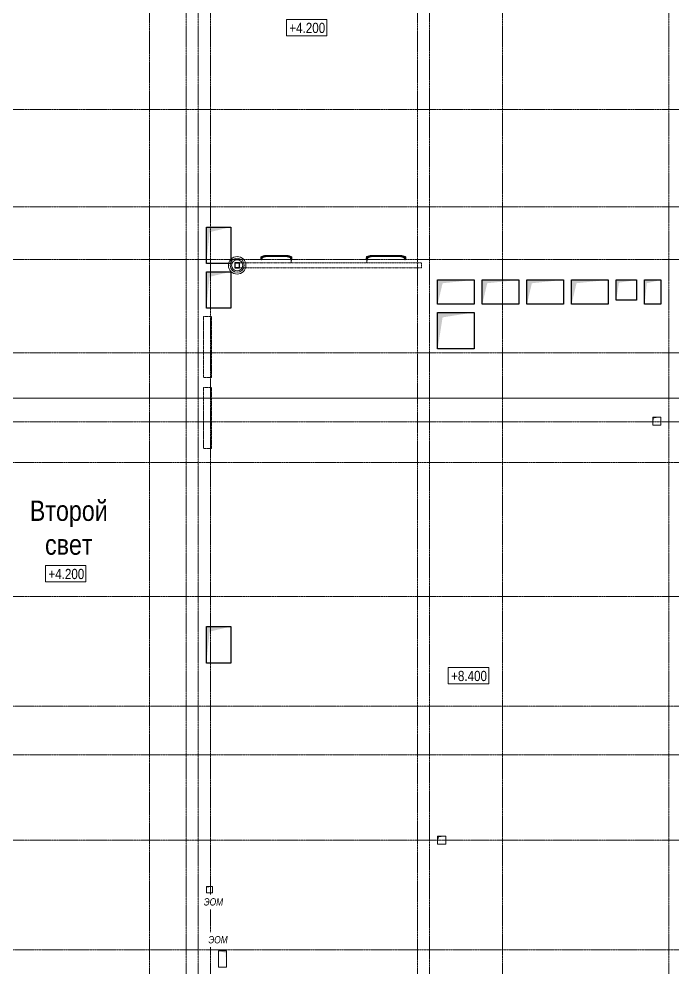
# Model space of a CAD drawing. Header units: millimetres. Extents: x -65509 to 912790, y 446 to 713294.
# Drawn here: x 125580 to 141697, y 365027 to 388404 of the extents above; entities that cross this region are included whole.
import ezdxf
from ezdxf.enums import TextEntityAlignment as Align

# ---------------------------------------------------------------- set-up
doc = ezdxf.new("R2010")
doc.units = ezdxf.units.MM
for name, pattern in [('( Hidden )', [0.375, 0.25, -0.125]), ('CENTER2', [28.575, 19.05, -3.175, 3.175, -3.175]), ('CENTERLINE', [30, 12, -1.5, 3, -1.5, 12]), ('DASHED', [19.05, 12.7, -6.35]), ('HIDDEN', [9.525, 6.35, -3.175]), ('HIDDEN2', [4.7625, 3.175, -1.5875])]:
    doc.linetypes.add(name, pattern=pattern)
for name, color, linetype, lineweight in [('АР_Двери_внутренние_антипаника', 250, 'Continuous', 0), ('АР_Отметка', 250, 'Continuous', 13), ('АР_Разрезы марка', 7, 'Continuous', 13), ('АР_Стены кирпич_над проемом', 250, 'Continuous', 25), ('ВК_Шахты', 250, 'Continuous', 9), ('КМ_Фахверки', 250, 'Continuous', 25), ('ОВ_Шахты', 250, 'Continuous', 5), ('ОВ_Шахты_блок 4.1', 250, 'Continuous', 25), ('РД_Оси_100', 250, 'Continuous', 0), ('ЭОМ_отверстия', 250, 'Continuous', 5)]:
    doc.layers.add(name, color=color, linetype=linetype, lineweight=lineweight)
doc.layers.add('АР_Делит', color=250, linetype='Continuous', lineweight=0, plot=False)
doc.layers.add('АР_Отопительные приборы', color=1, linetype='HIDDEN2', lineweight=0, true_color=0xff0000)
doc.styles.add('Arial_Narrow_08', font='ARIALN.TTF', dxfattribs={"width": 0.8})
doc.styles.add('ISOCPEUR_I_4', font='isocpeui.ttf', dxfattribs={"width": 0.9, "height": 350})
doc.styles.add('style1', font='ARIALN.TTF')

# ---------------------------------------------------------------- blocks, each defined once
blk = doc.blocks.new('otv')
at = {"linetype": 'Continuous'}
blk.add_lwpolyline([(0, -1), (0, 0), (1, 0), (1, -1)], close=True, dxfattribs=at)
blk.add_solid([(0, -1), (0, 0), (0.135, -0.137), (1, 0)], dxfattribs=at)
blk = doc.blocks.new('СОШ_2200_АР_ОСИ_М100_28.05.24')
at = {"layer": 'АР_Делит', "linetype": 'CENTER2'}
for p, q in [((-5954.958, 87200), (47367.08, 87200)), ((-5954.958, 83200), (47367.08, 83200))]:
    blk.add_line(p, q, dxfattribs=at)
at = {"layer": 'РД_Оси_100', "linetype": 'CENTER2'}
for p, q in [((20100, -6155), (20100, 139938.679)), ((-5954.958, 90900), (119910, 90900)), ((-5954.958, 88500), (119910, 88500)), ((-5954.958, 84900), (119910, 84900)), ((119910, 82200), (-5954.958, 82200)), ((-5954.958, 78900), (119910, 78900)), ((119910, 76200), (-5954.958, 76200)), ((-5954.958, 75000), (119910, 75000)), ((-5954.958, 72900), (95715.503, 72900))]:
    blk.add_line(p, q, dxfattribs=at)
at = {"layer": 'РД_Оси_100', "color": 1, "linetype": 'CENTER2'}
blk.add_line((24200, -6155), (24200, 139938.679), dxfattribs=at)
at = {"layer": 'РД_Оси_100', "linetype": 'CENTER2'}
for points in [[(11400, 139938.679), (11400, -6155)], [(12000.12, -6155), (12300, -5755), (12300, 139538.679), (12000, 139938.679)], [(12600, -6155), (12600, 139938.679)], [(13200, -6155), (12900, -5755), (12900, 139538.679), (13220.167, 139939.357)], [(17850, 139938.679), (18000, 139538.679), (18000, -6194.092)], [(18300, -6196.31), (18300, 139538.679), (18450, 139938.679)], [(119910, 70200), (-5954.958, 70200)]]:
    blk.add_lwpolyline(points, dxfattribs=at)
blk = doc.blocks.new('Отметка_план')
at = {"color": 7}
blk.add_lwpolyline([(0, 0), (10, 0), (10, 4), (0, 4)], close=True, dxfattribs=at)
at = {"style": 'Arial_Narrow_08', "width": 0.8}
blk.add_attdef('OTMG', text='', height=2.5, dxfattribs=at).set_placement((9.06, 0.7), align=Align.RIGHT)
blk = doc.blocks.new('UUNEW01NEW00')
at = {"layer": 'АР_Двери_внутренние_антипаника', "color": 1, "linetype": 'Continuous'}
for p, q in [((-9, 0), (-14, -2)), ((-9, 19), (-8, 20)), ((-9, 19), (-9, 19)), ((-9, 19), (-9, 19)), ((-9, 19), (-9, 19)), ((-9, 19), (-9, 19)), ((-9, 19), (-9, 18)), ((-9, 18), (-8, 18)), ((-9, 1), (-9, 1)), ((-9, 1), (-9, 1)), ((-9, 1), (-9, 1)), ((-9, 1), (-9, 0)), ((-9, 1), (-9, 1)), ((-9, 1), (-9, 1)), ((-9, 1), (-9, 1)), ((-9, 1), (-9, 0)), ((-8, 1), (-9, 1)), ((-9, 1), (-9, 1)), ((-9, 0), (-9, 0)), ((-9, 0), (-9, 0)), ((-8, 20), (-8, 20)), ((-8, 20), (-7, 20)), ((-8, 18), (-8, 16)), ((-8, 18), (-8, 18)), ((-8, 18), (-8, 18)), ((-7, 18), (-8, 18)), ((-8, 18), (-8, 18)), ((-8, 16), (-8, 14)), ((-8, 14), (-8, 12)), ((-8, 12), (-8, 10)), ((-8, 10), (-8, 8)), ((-8, 8), (-8, 6)), ((-8, 6), (-8, 5)), ((-8, 5), (-8, 3)), ((-8, 3), (-7, 2)), ((-8, 1), (-8, 2)), ((-8, 1), (-8, 0)), ((-8, 0), (-8, 1)), ((-8, 1), (-8, 1)), ((-8, 0), (-8, 0)), ((-8, 0), (-8, 0)), ((-8, 0), (-8, 0)), ((-8, 0), (-7, 0)), ((-7, 0), (-8, 0)), ((-8, 0), (-8, 0)), ((-7, 24), (-7, 20)), ((-7, 20), (7, 20)), ((-7, 20), (-7, 18)), ((-7, 20), (-7, 20)), ((7, 18), (-7, 18)), ((-7, 18), (-7, 18)), ((-7, 18), (-7, 18)), ((-7, 18), (-7, 18)), ((-7, 18), (-7, 18)), ((-7, 2), (-7, 0)), ((-7, 0), (7, 0)), ((-7, 0), (7, 0)), ((-3, 16), (-5, 16)), ((-5, 16), (-4, 15)), ((-3, 16), (-5, 16)), ((-5, 16), (-5, 16)), ((-3, 15), (-4, 16)), ((-4, 16), (-3, 15)), ((-3, 15), (-4, 15)), ((-3, 15), (-4, 15)), ((-3, 15), (-4, 15)), ((-4, 15), (-4, 14)), ((-4, 15), (-4, 15)), ((-4, 15), (-3, 15)), ((-4, 14), (-3, 14)), ((-2, 16), (-3, 16)), ((-2, 16), (-3, 16)), ((-3, 15), (-2, 15)), ((-3, 15), (-3, 15)), ((-3, 14), (-3, 15)), ((-3, 15), (-3, 15)), ((-3, 15), (-3, 15)), ((-3, 15), (-3, 15)), ((-3, 15), (-3, 15)), ((-3, 15), (-3, 15)), ((-3, 14), (-3, 15)), ((-3, 15), (-3, 15)), ((-3, 15), (-3, 15)), ((-3, 15), (-3, 15)), ((-3, 15), (-3, 15)), ((-3, 15), (-3, 15)), ((-3, 15), (-3, 15)), ((-3, 15), (-3, 15)), ((-3, 14), (-3, 14)), ((-3, 14), (-3, 14)), ((-3, 14), (-3, 14)), ((-3, 14), (-3, 14)), ((-3, 14), (-3, 14)), ((-3, 14), (-3, 14)), ((-3, 14), (-3, 14)), ((-3, 14), (-3, 14)), ((-3, 14), (-3, 14)), ((-3, 14), (-3, 14)), ((-3, 14), (-3, 14)), ((-3, 14), (-3, 14)), ((-3, 14), (-3, 14)), ((-3, 14), (-3, 14)), ((-3, 14), (-3, 14)), ((-3, 14), (-3, 14)), ((-3, 14), (-3, 14)), ((-3, 14), (-3, 14)), ((-3, 14), (-3, 14)), ((-3, 14), (-3, 14)), ((-3, 14), (-3, 14)), ((-3, 14), (-3, 14)), ((-3, 14), (-3, 14)), ((-3, 14), (-3, 14)), ((-3, 14), (-3, 14)), ((-3, 14), (-3, 14)), ((-3, 14), (-3, 14)), ((-3, 14), (-3, 14)), ((-3, 14), (-3, 14)), ((-3, 14), (-3, 14)), ((-3, 14), (-3, 14)), ((-3, 14), (-3, 14)), ((-3, 14), (-3, 14)), ((-3, 14), (-3, 14)), ((-3, 14), (-3, 14)), ((-3, 14), (-3, 14)), ((-3, 14), (-3, 14)), ((-3, 14), (-3, 14)), ((-3, 14), (-3, 14)), ((-3, 14), (-3, 14)), ((-3, 14), (-3, 14)), ((-3, 14), (-3, 14)), ((-3, 14), (-3, 14)), ((-3, 14), (-3, 14)), ((-3, 14), (-3, 14)), ((-3, 14), (-3, 14)), ((-3, 14), (-3, 14)), ((-3, 14), (-3, 14)), ((-1, 15), (-2, 16)), ((-1, 16), (-2, 16)), ((-2, 15), (-1, 15)), ((-2, 15), (-2, 15)), ((-2, 15), (-2, 15)), ((-2, 15), (-2, 15)), ((-2, 15), (-2, 15)), ((-2, 15), (-2, 15)), ((-2, 15), (-2, 14)), ((-1, 15), (-2, 15)), ((-2, 15), (-2, 15)), ((-2, 15), (-2, 15)), ((-2, 15), (-2, 15)), ((-2, 15), (-2, 15)), ((-2, 15), (-2, 15)), ((-2, 15), (-2, 15)), ((-2, 15), (-2, 15)), ((-2, 15), (-2, 14)), ((-2, 15), (-2, 15)), ((-1, 15), (-2, 15)), ((-2, 14), (-2, 14)), ((-2, 14), (-2, 14)), ((-2, 14), (-2, 14)), ((-2, 14), (-2, 14)), ((-2, 14), (-2, 14)), ((-2, 14), (-2, 14)), ((-2, 14), (-2, 14)), ((-2, 14), (-2, 14)), ((-2, 14), (-2, 14)), ((-2, 14), (-2, 14)), ((-2, 14), (-2, 14)), ((-2, 14), (-2, 14)), ((-2, 14), (-2, 14)), ((-2, 14), (-2, 14)), ((-2, 14), (-1, 14)), ((-2, 14), (-2, 14)), ((-2, 14), (-2, 14)), ((-2, 14), (-2, 14)), ((-2, 14), (-2, 14)), ((-2, 14), (-2, 14)), ((-2, 14), (-2, 14)), ((-2, 14), (-2, 14)), ((-2, 14), (-2, 14)), ((-2, 14), (-2, 14)), ((-2, 14), (-2, 14)), ((-2, 14), (-2, 14)), ((-2, 14), (-1, 14)), ((-2, 14), (-2, 14)), ((-2, 14), (-2, 14)), ((-2, 14), (-2, 14)), ((-2, 14), (-2, 14)), ((-2, 14), (-2, 14)), ((-2, 14), (-2, 14)), ((-2, 14), (-2, 14)), ((-2, 14), (-2, 14)), ((-2, 14), (-2, 14)), ((-2, 14), (-2, 14)), ((-2, 14), (-2, 14)), ((-2, 14), (-2, 14)), ((-2, 14), (-2, 14)), ((-2, 14), (-2, 14)), ((-2, 14), (-2, 14)), ((-2, 14), (-2, 14)), ((-1, 14), (-2, 14)), ((-2, 14), (-2, 14)), ((-2, 14), (-2, 14)), ((-2, 14), (-2, 14)), ((-2, 14), (-2, 14)), ((-2, 14), (-2, 14)), ((-2, 14), (-1, 14)), ((-2, 14), (-2, 14)), ((-2, 14), (-2, 14)), ((-2, 14), (-2, 14)), ((-2, 14), (-2, 14)), ((-2, 14), (-2, 14)), ((-2, 14), (-2, 14)), ((-2, 14), (-2, 14)), ((-2, 14), (-2, 14)), ((-2, 14), (-2, 14)), ((-2, 14), (-2, 14)), ((-1, 16), (-1, 15)), ((0, 16), (-1, 15)), ((-1, 15), (0, 16)), ((0, 16), (-1, 16)), ((0, 15), (-1, 15)), ((0, 15), (-1, 15)), ((-1, 14), (-1, 15)), ((-1, 15), (-1, 15)), ((-1, 15), (-1, 15)), ((-1, 15), (-1, 15)), ((-1, 15), (-1, 15)), ((-1, 15), (-1, 14)), ((-1, 14), (-1, 15)), ((-1, 15), (-1, 15)), ((-1, 15), (-1, 15)), ((-1, 15), (-1, 15)), ((-1, 15), (-1, 15)), ((-1, 15), (-1, 15)), ((-1, 15), (-1, 15)), ((-1, 14), (-1, 14)), ((-1, 14), (-1, 14)), ((-1, 14), (-1, 14)), ((-1, 14), (-1, 14)), ((-1, 14), (-1, 14)), ((-1, 14), (-1, 14)), ((-1, 14), (-1, 14)), ((-1, 14), (-1, 14)), ((-1, 14), (-1, 14)), ((-1, 14), (-1, 14)), ((-1, 14), (-1, 14)), ((-1, 14), (-1, 14)), ((-1, 14), (-1, 14)), ((-1, 14), (-1, 14)), ((-1, 14), (-1, 14)), ((-1, 14), (-1, 14)), ((-1, 14), (-1, 14)), ((-1, 14), (-1, 14)), ((-1, 14), (-1, 14)), ((-1, 14), (-1, 14)), ((-1, 14), (-1, 14)), ((-1, 14), (-1, 14)), ((-1, 14), (-1, 14)), ((-1, 14), (-1, 14)), ((-1, 14), (-1, 14)), ((-1, 14), (-1, 14)), ((-1, 14), (-1, 14)), ((-1, 14), (-1, 14)), ((-1, 14), (-1, 14)), ((-1, 14), (-1, 14)), ((-1, 14), (0, 14)), ((-1, 14), (-1, 14)), ((0, 16), (1, 15)), ((1, 15), (0, 16)), ((0, 16), (0, 16)), ((1, 16), (0, 16)), ((0, 15), (0, 15)), ((0, 14), (0, 15)), ((0, 15), (0, 15)), ((0, 15), (0, 15)), ((0, 15), (0, 15)), ((0, 15), (0, 15)), ((0, 14), (0, 15)), ((0, 15), (0, 15)), ((0, 15), (0, 15)), ((0, 15), (0, 15)), ((0, 15), (0, 15)), ((0, 15), (0, 15)), ((0, 15), (0, 15)), ((0, 15), (0, 15)), ((0, 14), (0, 14)), ((0, 14), (0, 14)), ((0, 14), (0, 14)), ((0, 14), (0, 14)), ((0, 14), (0, 14)), ((0, 14), (0, 14)), ((0, 14), (0, 14)), ((0, 14), (0, 14)), ((0, 14), (0, 14)), ((0, 14), (0, 14)), ((0, 14), (0, 14)), ((0, 14), (0, 14)), ((0, 14), (0, 14)), ((0, 14), (0, 14)), ((0, 14), (0, 14)), ((0, 14), (0, 14)), ((0, 14), (0, 14)), ((0, 14), (0, 14)), ((0, 14), (0, 14)), ((0, 14), (0, 14)), ((0, 14), (0, 14)), ((0, 14), (0, 14)), ((0, 14), (0, 14)), ((0, 14), (0, 14)), ((0, 14), (0, 14)), ((0, 14), (0, 14)), ((0, 14), (0, 14)), ((0, 14), (0, 14)), ((0, 14), (0, 14)), ((0, 14), (0, 14)), ((0, 14), (0, 14)), ((0, 14), (0, 14)), ((0, 14), (0, 14)), ((0, 14), (0, 14)), ((0, 14), (0, 14)), ((0, 14), (0, 14)), ((0, 14), (0, 14)), ((0, 14), (0, 14)), ((0, 14), (0, 14)), ((0, 14), (0, 14)), ((0, 14), (0, 14)), ((0, 14), (0, 14)), ((0, 14), (0, 14)), ((0, 14), (0, 14)), ((0, 14), (0, 14)), ((0, 14), (0, 14)), ((0, 14), (0, 14)), ((0, 14), (0, 14)), ((1, 16), (1, 15)), ((2, 16), (1, 15)), ((2, 16), (1, 16)), ((1, 15), (2, 15)), ((1, 15), (1, 15)), ((1, 15), (1, 15)), ((2, 14), (1, 15)), ((1, 15), (1, 15)), ((1, 15), (1, 14)), ((1, 15), (1, 15)), ((2, 14), (1, 15)), ((1, 14), (1, 14)), ((1, 14), (1, 14)), ((1, 14), (1, 14)), ((1, 14), (1, 14)), ((1, 14), (2, 14)), ((3, 16), (2, 16)), ((3, 16), (2, 16)), ((2, 15), (3, 15)), ((2, 15), (2, 14)), ((3, 15), (2, 15)), ((2, 15), (2, 15)), ((2, 15), (2, 14)), ((3, 15), (2, 15)), ((2, 14), (2, 14)), ((2, 14), (2, 14)), ((2, 14), (2, 14)), ((2, 14), (2, 14)), ((2, 14), (2, 14)), ((2, 14), (3, 14)), ((2, 14), (2, 14)), ((2, 14), (2, 14)), ((3, 15), (4, 16)), ((4, 16), (3, 15)), ((5, 16), (3, 16)), ((5, 16), (3, 16)), ((4, 15), (3, 15)), ((3, 14), (3, 15)), ((3, 15), (3, 15)), ((3, 15), (3, 14)), ((4, 15), (3, 15)), ((3, 15), (3, 15)), ((3, 15), (3, 15)), ((3, 15), (4, 15)), ((3, 15), (3, 14)), ((4, 15), (3, 15)), ((3, 14), (4, 14)), ((3, 14), (3, 14)), ((3, 14), (3, 14)), ((3, 14), (4, 14)), ((4, 14), (3, 14)), ((3, 14), (4, 14)), ((3, 14), (3, 14)), ((3, 14), (3, 14)), ((4, 15), (5, 16)), ((4, 14), (4, 15)), ((4, 15), (4, 15)), ((4, 14), (4, 15)), ((4, 14), (4, 14)), ((4, 14), (4, 14)), ((4, 14), (4, 14)), ((4, 14), (4, 14)), ((5, 16), (5, 16)), ((7, 20), (7, 24)), ((7, 20), (7, 18)), ((7, 20), (7, 20)), ((7, 20), (8, 20)), ((8, 18), (7, 18)), ((7, 18), (7, 18)), ((7, 18), (7, 18)), ((7, 18), (7, 18)), ((7, 0), (8, 2)), ((7, -9), (7, 0)), ((8, 0), (7, 0)), ((8, 20), (8, 20)), ((8, 20), (9, 19)), ((8, 16), (8, 18)), ((8, 18), (8, 18)), ((8, 18), (8, 18)), ((8, 18), (9, 18)), ((8, 18), (8, 18)), ((8, 14), (8, 16)), ((8, 12), (8, 14)), ((8, 10), (8, 12)), ((8, 8), (8, 10)), ((8, 6), (8, 8)), ((8, 4), (8, 6)), ((8, 2), (8, 4)), ((8, 1), (8, 1)), ((8, 1), (8, 0)), ((8, 0), (8, 0)), ((9, 19), (9, 19)), ((9, 19), (9, 19)), ((9, 18), (9, 19)), ((9, 19), (9, 19)), ((9, 19), (9, 19)), ((-52, -12), (-52, -20)), ((-52, -20), (-52, -25)), ((-52, -25), (-48, -25)), ((-48, -12), (-48, -20)), ((-48, -12), (-48, -12)), ((-48, -20), (-46, -20)), ((-46, -20), (-48, -20)), ((-48, -20), (-48, -25)), ((-46, -20), (-44, -19)), ((-44, -20), (-46, -20)), ((-43, -11), (-45, -12)), ((-44, -19), (-43, -18)), ((-43, -20), (-44, -20)), ((-42, -11), (-43, -11)), ((-43, -18), (-41, -18)), ((-41, -20), (-43, -20)), ((-39, -11), (-42, -11)), ((-41, -18), (-39, -17)), ((-38, -19), (-41, -20)), ((-37, -10), (-39, -11)), ((-39, -17), (-36, -16)), ((-35, -19), (-38, -19)), ((-34, -9), (-37, -10)), ((-36, -16), (-34, -15)), ((-32, -18), (-35, -19)), ((-31, -8), (-34, -9)), ((-34, -15), (-30, -13)), ((-29, -17), (-32, -18)), ((-27, -6), (-31, -8)), ((-30, -13), (-27, -12)), ((-25, -15), (-29, -17)), ((-23, -5), (-27, -6)), ((-27, -12), (-23, -11)), ((-21, -14), (-25, -15)), ((-19, -3), (-23, -5)), ((-23, -11), (-19, -10)), ((-17, -12), (-21, -14)), ((-14, -2), (-19, -3)), ((-19, -10), (-14, -8)), ((-13, -11), (-17, -12)), ((-14, -8), (-9, -7)), ((-8, -9), (-13, -11)), ((-9, -4), (-9, 0)), ((-9, -7), (-9, -4)), ((-9, -7), (-9, -7)), ((-9, -8), (-9, -7)), ((-9, -7), (-9, -7)), ((-9, -7), (-9, -7)), ((-9, -7), (-9, -7)), ((-9, -7), (-8, -7)), ((-8, -9), (-9, -8)), ((-8, 0), (-8, -1)), ((-8, -1), (-8, -1)), ((-8, -1), (-8, -1)), ((-8, -1), (-8, -1)), ((-8, -1), (-8, -2)), ((-8, -2), (-8, -1)), ((-8, -1), (-8, -1)), ((-8, -8), (-8, -7)), ((-8, -7), (-8, -7)), ((-7, -7), (-8, -7)), ((-8, -7), (-8, -7)), ((-8, -7), (-8, -7)), ((-8, -7), (-8, -7)), ((-8, -7), (-8, -7)), ((-8, -7), (-8, -7)), ((-8, -7), (-8, -7)), ((-8, -7), (-8, -7)), ((-8, -7), (-8, -7)), ((-8, -7), (-8, -7)), ((-7, -8), (-8, -8)), ((-8, -9), (-8, -9)), ((-7, -9), (-8, -9)), ((-7, 0), (-7, -2)), ((-7, -2), (-7, -3)), ((-7, -3), (-7, -5)), ((-7, -5), (-7, -6)), ((-7, -6), (-7, -7)), ((-7, -7), (-7, -7)), ((-7, -7), (-7, -7)), ((-7, -7), (-7, -8)), ((-7, -8), (6, -11)), ((-7, -8), (-7, -8)), ((-7, -8), (-7, -9)), ((-7, -8), (-7, -8)), ((-7, -8), (-7, -8)), ((-7, -8), (-7, -8)), ((-7, -8), (-7, -8)), ((-7, -8), (-7, -8)), ((-7, -8), (-7, -8)), ((-7, -8), (-7, -8)), ((-7, -8), (-7, -8)), ((-7, -8), (-7, -8)), ((-7, -8), (-7, -8)), ((-7, -8), (-7, -8)), ((-7, -8), (-7, -8)), ((-7, -8), (-7, -8)), ((-7, -8), (-7, -8)), ((-7, -8), (-7, -8)), ((-7, -8), (-7, -8)), ((-7, -8), (-7, -8)), ((-7, -8), (-7, -8)), ((-7, -9), (-7, -9)), ((6, -11), (6, -10)), ((6, -11), (6, -10)), ((6, -10), (7, -10)), ((6, -11), (6, -11)), ((6, -11), (6, -11)), ((7, -9), (7, -9)), ((7, -9), (7, -9)), ((7, -9), (8, -9)), ((7, -10), (7, -9)), ((8, 0), (8, 0))]:
    blk.add_line(p, q, dxfattribs=at)
at = {"layer": 'АР_Двери_внутренние_антипаника', "color": 40, "linetype": 'Continuous'}
for p, q in [((-9, 1), (-13, 0)), ((-9, 24), (9, 24)), ((-9, 19), (-9, 24)), ((-9, 18), (-9, 19)), ((-9, 17), (-9, 18)), ((-8, 2), (-9, 17)), ((-8, 2), (-9, 1)), ((8, 0), (8, -4)), ((9, 24), (9, 19)), ((-53, -19), (-53, -12)), ((-53, -25), (-53, -19)), ((-48, -12), (-52, -12)), ((-52, -25), (-48, -25)), ((-48, -12), (-46, -12)), ((-48, -25), (-45, -25)), ((-45, -12), (-46, -12)), ((-44, -12), (-45, -12)), ((-45, -25), (-44, -25)), ((-42, -11), (-44, -12)), ((-44, -25), (-44, -25)), ((-44, -25), (-43, -25)), ((-43, -25), (-42, -25)), ((-40, -10), (-42, -11)), ((-42, -25), (-42, -25)), ((-42, -25), (-41, -25)), ((-41, -25), (-39, -24)), ((-38, -10), (-40, -10)), ((-39, -24), (-38, -24)), ((-36, -9), (-38, -10)), ((-38, -24), (-36, -24)), ((-34, -8), (-36, -9)), ((-36, -24), (-35, -23)), ((-35, -23), (-34, -23)), ((-32, -7), (-34, -8)), ((-34, -23), (-33, -23)), ((-33, -23), (-32, -22)), ((-30, -7), (-32, -7)), ((-32, -22), (-30, -22)), ((-28, -6), (-30, -7)), ((-30, -22), (-28, -21)), ((-26, -5), (-28, -6)), ((-28, -21), (-26, -21)), ((-23, -4), (-26, -5)), ((-26, -21), (-23, -20)), ((-20, -3), (-23, -4)), ((-23, -20), (-20, -19)), ((-17, -1), (-20, -3)), ((-20, -19), (-18, -18)), ((-18, -18), (-15, -17)), ((-13, 0), (-17, -1)), ((-15, -17), (-12, -16)), ((-12, -16), (-8, -15)), ((-8, -15), (-4, -14)), ((-4, -14), (0, -13)), ((0, -13), (5, -11)), ((5, -11), (6, -11)), ((6, -10), (7, -10)), ((6, -11), (6, -10)), ((7, -10), (8, -9)), ((8, -4), (8, -9)), ((8, -9), (8, -9)), ((8, -9), (8, -9))]:
    blk.add_line(p, q, dxfattribs=at)
at = {"layer": 'АР_Двери_внутренние_антипаника', "color": 1, "linetype": 'CENTERLINE'}
blk.add_line((0, 4), (0, 26), dxfattribs=at)
at = {"layer": 'АР_Двери_внутренние_антипаника', "color": 1, "linetype": 'HIDDEN'}
for p, q in [((-60, -14), (-53, -14)), ((-60, -14), (-60, -23)), ((-60, -23), (-53, -23)), ((-54, -18), (-54, -14)), ((-54, -14), (-53, -14)), ((-54, -18), (-53, -18))]:
    blk.add_line(p, q, dxfattribs=at)
at = {"layer": 'АР_Двери_внутренние_антипаника', "color": 1, "linetype": 'Continuous'}
blk.add_arc((491, 29), 500, 183.3082, 184.1216, dxfattribs=at)
at = {"layer": 'АР_Двери_внутренние_антипаника', "color": 40, "linetype": 'Continuous'}
for centre, radius, start, end in [((-491, 28), 500, 356.9219, 359.0377), ((-52, -12), 0.5, 90, 180), ((-52, -25), 0.5, 180, 270)]:
    blk.add_arc(centre, radius, start, end, dxfattribs=at)
at = {"layer": 'АР_Двери_внутренние_антипаника', "color": 1, "linetype": 'Continuous'}
blk.add_point((0, 0), dxfattribs=at)
blk = doc.blocks.new('66NEW00')
at = {"layer": 'АР_Двери_внутренние_антипаника', "color": 40, "linetype": 'Continuous'}
for p, q in [((9, 0), (-9, 0)), ((-9, 0), (-9, -5)), ((9, -5), (9, 0)), ((-8, -23), (-8, -28)), ((-8, -28), (-8, -33)), ((-8, -33), (-8, -33)), ((-7, -34), (-8, -33)), ((-8, -33), (-8, -33)), ((-6, -34), (-7, -34)), ((-6, -35), (-6, -34)), ((-5, -35), (-6, -35)), ((0, -37), (-5, -35)), ((4, -38), (0, -37)), ((8, -39), (4, -38)), ((8, -22), (9, -7)), ((8, -22), (9, -23)), ((12, -40), (8, -39)), ((9, -6), (9, -5)), ((9, -7), (9, -6)), ((9, -23), (13, -24)), ((15, -41), (12, -40)), ((13, -24), (17, -25)), ((18, -42), (15, -41)), ((17, -25), (20, -27)), ((20, -43), (18, -42)), ((20, -27), (23, -28)), ((23, -44), (20, -43)), ((23, -28), (26, -29)), ((26, -45), (23, -44)), ((26, -29), (28, -30)), ((28, -45), (26, -45)), ((28, -30), (30, -31)), ((30, -46), (28, -45)), ((30, -31), (32, -31)), ((32, -46), (30, -46)), ((32, -31), (34, -32)), ((33, -47), (32, -46)), ((34, -47), (33, -47)), ((34, -32), (36, -33)), ((35, -47), (34, -47)), ((36, -48), (35, -47)), ((36, -33), (38, -34)), ((38, -48), (36, -48)), ((38, -34), (40, -34)), ((39, -48), (38, -48)), ((41, -49), (39, -48)), ((40, -34), (42, -35)), ((42, -49), (41, -49)), ((42, -35), (44, -36)), ((43, -49), (42, -49)), ((42, -49), (42, -49)), ((44, -49), (43, -49)), ((44, -36), (45, -36)), ((45, -49), (44, -49)), ((44, -49), (44, -49)), ((45, -36), (46, -36)), ((48, -49), (45, -49)), ((48, -36), (46, -36)), ((48, -36), (52, -36)), ((52, -49), (48, -49)), ((53, -43), (53, -36)), ((53, -49), (53, -43))]:
    blk.add_line(p, q, dxfattribs=at)
at = {"layer": 'АР_Двери_внутренние_антипаника', "color": 1, "linetype": 'Continuous'}
for p, q in [((-7, -4), (-7, 0)), ((7, 0), (7, -4)), ((-8, -4), (-9, -4)), ((-9, -4), (-9, -5)), ((-9, -5), (-9, -5)), ((-9, -6), (-9, -5)), ((-9, -5), (-9, -5)), ((-9, -5), (-9, -5)), ((-8, -6), (-9, -6)), ((-7, -4), (-8, -4)), ((-8, -4), (-8, -4)), ((-8, -8), (-8, -6)), ((-8, -6), (-8, -6)), ((-8, -6), (-8, -6)), ((-8, -6), (-8, -6)), ((-8, -6), (-7, -6)), ((-8, -10), (-8, -8)), ((-8, -12), (-8, -10)), ((-8, -14), (-8, -12)), ((-8, -16), (-8, -14)), ((-8, -18), (-8, -16)), ((-8, -20), (-8, -18)), ((-8, -22), (-8, -20)), ((-7, -24), (-8, -22)), ((-8, -23), (-8, -23)), ((-8, -23), (-8, -24)), ((-8, -24), (-8, -24)), ((-8, -24), (-7, -24)), ((-8, -24), (-8, -24)), ((-7, -33), (-8, -33)), ((7, -4), (-7, -4)), ((-7, -4), (-7, -6)), ((-7, -4), (-7, -4)), ((-7, -6), (7, -6)), ((-7, -6), (-7, -6)), ((-7, -6), (-7, -6)), ((-7, -6), (-7, -6)), ((7, -24), (-7, -24)), ((7, -24), (-7, -24)), ((-7, -33), (-7, -24)), ((-7, -33), (-7, -33)), ((-7, -33), (-7, -33)), ((-7, -34), (-7, -33)), ((-6, -34), (-7, -34)), ((7, -32), (-6, -35)), ((-6, -35), (-6, -34)), ((-6, -34), (-6, -34)), ((-6, -35), (-6, -34)), ((-6, -35), (-6, -35)), ((7, -4), (7, -6)), ((8, -4), (7, -4)), ((7, -4), (7, -4)), ((7, -6), (7, -6)), ((7, -6), (7, -6)), ((7, -6), (7, -6)), ((7, -6), (7, -6)), ((7, -6), (8, -6)), ((8, -21), (7, -22)), ((7, -22), (7, -24)), ((7, -24), (7, -26)), ((8, -24), (7, -24)), ((7, -24), (8, -24)), ((7, -26), (7, -27)), ((7, -27), (7, -29)), ((7, -29), (7, -30)), ((7, -30), (7, -31)), ((7, -31), (7, -31)), ((7, -31), (8, -31)), ((7, -31), (7, -31)), ((7, -31), (7, -32)), ((7, -32), (7, -32)), ((7, -32), (8, -32)), ((7, -32), (7, -33)), ((7, -32), (7, -32)), ((7, -32), (7, -32)), ((7, -32), (7, -32)), ((7, -32), (7, -32)), ((7, -32), (7, -32)), ((7, -32), (7, -32)), ((7, -32), (7, -32)), ((7, -32), (7, -32)), ((7, -32), (7, -32)), ((7, -32), (7, -32)), ((7, -32), (7, -32)), ((7, -32), (7, -32)), ((7, -32), (7, -32)), ((7, -32), (7, -32)), ((7, -32), (7, -32)), ((7, -32), (7, -32)), ((7, -32), (7, -32)), ((7, -32), (7, -32)), ((7, -33), (7, -33)), ((7, -33), (8, -33)), ((9, -4), (8, -4)), ((8, -4), (8, -4)), ((8, -6), (8, -8)), ((9, -6), (8, -6)), ((8, -6), (8, -6)), ((8, -6), (8, -6)), ((8, -6), (8, -6)), ((8, -8), (8, -10)), ((8, -10), (8, -12)), ((8, -12), (8, -14)), ((8, -14), (8, -16)), ((8, -16), (8, -18)), ((8, -18), (8, -19)), ((8, -19), (8, -21)), ((8, -23), (8, -22)), ((8, -23), (9, -23)), ((8, -23), (8, -24)), ((8, -24), (8, -23)), ((8, -23), (8, -23)), ((8, -24), (8, -24)), ((8, -24), (8, -25)), ((8, -24), (8, -24)), ((8, -24), (8, -24)), ((8, -24), (8, -24)), ((8, -25), (8, -25)), ((8, -25), (8, -25)), ((8, -25), (8, -25)), ((8, -25), (8, -25)), ((8, -25), (8, -25)), ((8, -25), (8, -25)), ((8, -32), (8, -31)), ((8, -31), (8, -31)), ((8, -31), (8, -31)), ((8, -31), (8, -31)), ((9, -31), (8, -31)), ((8, -31), (8, -31)), ((8, -31), (8, -31)), ((8, -31), (8, -31)), ((8, -31), (8, -31)), ((8, -31), (8, -31)), ((8, -31), (8, -31)), ((8, -31), (8, -31)), ((8, -33), (9, -32)), ((8, -33), (13, -35)), ((8, -33), (8, -33)), ((9, -5), (9, -4)), ((9, -5), (9, -5)), ((9, -5), (9, -5)), ((9, -5), (9, -5)), ((9, -5), (9, -6)), ((9, -23), (9, -23)), ((9, -23), (9, -23)), ((9, -23), (9, -23)), ((9, -23), (9, -24)), ((9, -23), (9, -23)), ((9, -23), (9, -23)), ((9, -23), (9, -23)), ((9, -23), (9, -24)), ((9, -23), (9, -23)), ((9, -24), (14, -26)), ((9, -28), (9, -24)), ((9, -24), (9, -24)), ((9, -24), (9, -24)), ((9, -31), (9, -28)), ((14, -32), (9, -31)), ((9, -31), (9, -31)), ((9, -32), (9, -31)), ((9, -31), (9, -31)), ((9, -31), (9, -31)), ((9, -31), (9, -31)), ((13, -35), (17, -36)), ((14, -26), (19, -27)), ((19, -34), (14, -32)), ((17, -36), (21, -38)), ((19, -27), (23, -29)), ((23, -35), (19, -34)), ((21, -38), (25, -39)), ((23, -29), (27, -30)), ((27, -36), (23, -35)), ((25, -39), (29, -41)), ((27, -30), (31, -32)), ((30, -37), (27, -36)), ((29, -41), (32, -42)), ((34, -39), (30, -37)), ((31, -32), (34, -33)), ((32, -42), (35, -42)), ((34, -33), (37, -34)), ((36, -40), (34, -39)), ((35, -42), (38, -43)), ((39, -41), (36, -40)), ((37, -34), (39, -35)), ((38, -43), (41, -44)), ((39, -35), (42, -35)), ((41, -42), (39, -41)), ((43, -42), (41, -42)), ((41, -44), (43, -44)), ((42, -35), (43, -35)), ((43, -35), (45, -36)), ((44, -43), (43, -42)), ((43, -44), (44, -44)), ((46, -44), (44, -43)), ((44, -44), (46, -44)), ((48, -44), (46, -44)), ((46, -44), (48, -44)), ((48, -36), (48, -44)), ((48, -36), (48, -36)), ((48, -44), (48, -49)), ((52, -49), (48, -49)), ((52, -36), (52, -44)), ((52, -44), (52, -49))]:
    blk.add_line(p, q, dxfattribs=at)
at = {"layer": 'АР_Двери_внутренние_антипаника', "color": 1, "linetype": 'CENTERLINE'}
blk.add_line((0, -20), (0, 2), dxfattribs=at)
at = {"layer": 'АР_Двери_внутренние_антипаника', "color": 1, "linetype": 'HIDDEN'}
for p, q in [((60, -38), (53, -38)), ((54, -38), (53, -38)), ((54, -42), (53, -42)), ((60, -47), (53, -47)), ((54, -42), (54, -38)), ((60, -38), (60, -47))]:
    blk.add_line(p, q, dxfattribs=at)
at = {"layer": 'АР_Двери_внутренние_антипаника', "color": 40, "linetype": 'Continuous'}
for centre, radius, start, end in [((491, 4), 500, 180.9623, 183.0781), ((52, -36), 0.5, 0, 90), ((52, -49), 0.5, 270, 0)]:
    blk.add_arc(centre, radius, start, end, dxfattribs=at)
at = {"layer": 'АР_Двери_внутренние_антипаника', "color": 1, "linetype": 'Continuous'}
blk.add_arc((-491, 5), 500, 355.8784, 356.6918, dxfattribs=at)
blk.add_point((0, 0), dxfattribs=at)
blk = doc.blocks.new('*U488')
at = {"layer": 'АР_Двери_внутренние_антипаника', "color": 1, "linetype": 'HIDDEN'}
for p, q in [((4, 8), (-4, 8)), ((-4, 0), (-4, 8)), ((4, 0), (4, 8))]:
    blk.add_line(p, q, dxfattribs=at)
at = {"layer": 'АР_Двери_внутренние_антипаника', "color": 40, "linetype": 'Continuous'}
for p, q in [((-4, 0), (-4, -22)), ((4, 0), (4, -22)), ((831, 97), (106, 97)), ((831, 73), (106, 73))]:
    blk.add_line(p, q, dxfattribs=at)
at = {"layer": 'АР_Двери_внутренние_антипаника', "color": 1, "linetype": 'Continuous'}
for p, q in [((-1, -22), (-4, 0)), ((4, 0), (1, -22))]:
    blk.add_line(p, q, dxfattribs=at)
at = {"layer": 'АР_Двери_внутренние_антипаника', "color": 1, "linetype": 'CENTERLINE'}
blk.add_line((0, -4), (0, -80), dxfattribs=at)
at = {"layer": 'АР_Двери_внутренние_антипаника', "xscale": 2, "yscale": 2, "zscale": 2, "rotation": 180}
for name, p in [('UUNEW01NEW00', (0, 48)), ('66NEW00', (937, 0))]:
    blk.add_blockref(name, p, dxfattribs=at)
blk = doc.blocks.new('*U480')
at = {"layer": 'АР_Двери_внутренние_антипаника', "color": 1, "linetype": 'HIDDEN'}
for p, q in [((4, 8), (-4, 8)), ((-4, 0), (-4, 8)), ((4, 0), (4, 8))]:
    blk.add_line(p, q, dxfattribs=at)
at = {"layer": 'АР_Двери_внутренние_антипаника', "color": 40, "linetype": 'Continuous'}
for p, q in [((-4, 0), (-4, -22)), ((4, 0), (4, -22)), ((631, 97), (106, 97)), ((631, 73), (106, 73))]:
    blk.add_line(p, q, dxfattribs=at)
at = {"layer": 'АР_Двери_внутренние_антипаника', "color": 1, "linetype": 'Continuous'}
for p, q in [((-1, -22), (-4, 0)), ((4, 0), (1, -22))]:
    blk.add_line(p, q, dxfattribs=at)
at = {"layer": 'АР_Двери_внутренние_антипаника', "color": 1, "linetype": 'CENTERLINE'}
blk.add_line((0, -4), (0, -80), dxfattribs=at)
at = {"layer": 'АР_Двери_внутренние_антипаника', "xscale": 2, "yscale": 2, "zscale": 2, "rotation": 180}
for name, p in [('UUNEW01NEW00', (0, 48)), ('66NEW00', (737, 0))]:
    blk.add_blockref(name, p, dxfattribs=at)
blk = doc.blocks.new('Ф_крпич 120')
at = {"layer": 'АР_Делит', "color": 1}
for radius in [216, 173, 136]:
    blk.add_circle((60, -60), radius, dxfattribs=at)
at = {"layer": 'КМ_Фахверки'}
blk.add_lwpolyline([(0, 0), (120, 0), (120, -120), (0, -120)], close=True, dxfattribs=at)
at = {"layer": 'КМ_Фахверки', "lineweight": 5}
blk.add_lwpolyline([(6, -6), (114, -6), (114, -114), (6, -114)], close=True, dxfattribs=at)
blk = doc.blocks.new('Bottom_R_1500')
at = {"layer": 'АР_Отопительные приборы'}
blk.add_lwpolyline([(-750, -100), (750, -100), (750, 100), (-750, 100)], close=True, dxfattribs=at)

msp = doc.modelspace()

# ---------------------------------------------------------------- linework, layer by layer
at = {"layer": 'АР_Разрезы марка', "linetype": 'DASHED', "lineweight": 0}
msp.add_line((235741.979, 379066.203), (114878.266, 379066.203), dxfattribs=at)
at = {"layer": 'АР_Стены кирпич_над проемом', "linetype": '( Hidden )', "lineweight": 0, "ltscale": 10}
msp.add_lwpolyline([(135497.159, 382276.739), (131017.471, 382276.515), (131017.471, 382396.428), (135497.159, 382396.653)], close=True, dxfattribs=at)

# ---------------------------------------------------------------- block references
at = {"layer": 'АР_Двери_внутренние_антипаника', "color": 4, "lineweight": 30, "ltscale": 2, "xscale": -1}
msp.add_blockref('*U480', (132290.396, 382476.733), dxfattribs=at)
at = {"layer": 'АР_Двери_внутренние_антипаника', "color": 4, "lineweight": 30, "ltscale": 2}
msp.add_blockref('*U488', (134156.039, 382476.738), dxfattribs=at)
at = {"layer": 'АР_Делит', "color": 1, "xscale": 150, "yscale": 150}
msp.add_blockref('otv', (130197.158, 365851.733), dxfattribs=at)
at = {"layer": 'АР_Отметка'}
ref = msp.add_blockref('Отметка_план', (132168.479, 387989.075), dxfattribs=dict(at, xscale=100, yscale=100, zscale=100))
ref.add_attrib('OTMG', '+4.200', dxfattribs={"layer": '0', "color": 0, "height": 250, "style": 'style1'}).set_placement((133125.897, 388308.892), align=Align.TOP_RIGHT)
ref = msp.add_blockref('Отметка_план', (126231.747, 374537.961), dxfattribs=dict(at, xscale=100, yscale=100, zscale=100))
ref.add_attrib('OTMG', '+4.200', dxfattribs={"layer": '0', "color": 0, "height": 250, "style": 'style1'}).set_placement((127189.165, 374857.777), align=Align.TOP_RIGHT)
ref = msp.add_blockref('Отметка_план', (136155.033, 372025.635), dxfattribs=dict(at, xscale=100, yscale=100, zscale=100))
ref.add_attrib('OTMG', '+8.400', dxfattribs={"layer": '0', "color": 0, "height": 250, "style": 'style1'}).set_placement((137112.451, 372345.451), align=Align.TOP_RIGHT)
at = {"layer": 'АР_Отопительные приборы', "rotation": 270}
for p in [(130227.159, 380325.872), (130227.159, 378577.025)]:
    msp.add_blockref('Bottom_R_1500', p, dxfattribs=at)
at = {"layer": 'ВК_Шахты', "color": 1}
for p, xscale, yscale in [((141197.142, 378596.631), 200, 200), ((135897.142, 368275.853), 200, 200), ((130197.158, 367031.741), 150, 150)]:
    msp.add_blockref('otv', p, dxfattribs=dict(at, xscale=xscale, yscale=yscale))
at = {"layer": 'КМ_Фахверки', "xscale": -1}
msp.add_blockref('Ф_крпич 120', (131017.159, 382396.733), dxfattribs=at)
at = {"layer": 'ОВ_Шахты', "color": 1, "xscale": 600, "yscale": 900}
for p in [(130197.159, 383276.733), (130197.159, 382176.733), (130197.159, 373436.733)]:
    msp.add_blockref('otv', p, dxfattribs=at)
at = {"layer": 'ОВ_Шахты_блок 4.1', "color": 1}
for p, xscale, yscale in [((130197.159, 383276.733), 600, 900), ((130197.159, 382176.733), 600, 900), ((135897.159, 381976.733), 900, 600), ((136997.159, 381976.733), 900, 600), ((138097.159, 381976.733), 900, 600), ((139197.159, 381976.733), 900, 600), ((140297.159, 381976.733), 500, 500), ((140997.159, 381976.733), 400, 600), ((135897.159, 381176.733), 900, 900), ((130197.159, 373436.733), 600, 900)]:
    msp.add_blockref('otv', p, dxfattribs=dict(at, xscale=xscale, yscale=yscale))
at = {"layer": 'РД_Оси_100'}
msp.add_blockref('СОШ_2200_АР_ОСИ_М100_28.05.24', (117397.159, 295276.733), dxfattribs=at)
at = {"layer": 'ЭОМ_отверстия', "xscale": 400, "yscale": 200, "rotation": 270}
msp.add_blockref('otv', (130697.159, 365451.741), dxfattribs=at)

# ---------------------------------------------------------------- texts
at = {"layer": 'АР_Отметка', "insert": (126807.64, 375870.348), "char_height": 500, "width": 1999.94, "attachment_point": 5, "style": 'style1'}
msp.add_mtext('Второй свет', dxfattribs=at)

# ---------------------------------------------------------------- next in the draw order: texts
at = {"layer": 'ЭОМ_отверстия', "color": 1, "char_height": 180, "attachment_point": 1, "style": 'ISOCPEUR_I_4', "bg_fill": 2}
for insert in [(130135.977, 366745.915, -200), (130248.663, 365813.144)]:
    msp.add_mtext('{\\fArial Narrow|b0|i1|c204|p34;\\W1;\\C256;ЭОМ}', dxfattribs=dict(at, insert=insert))

doc.saveas('drawing.dxf')
